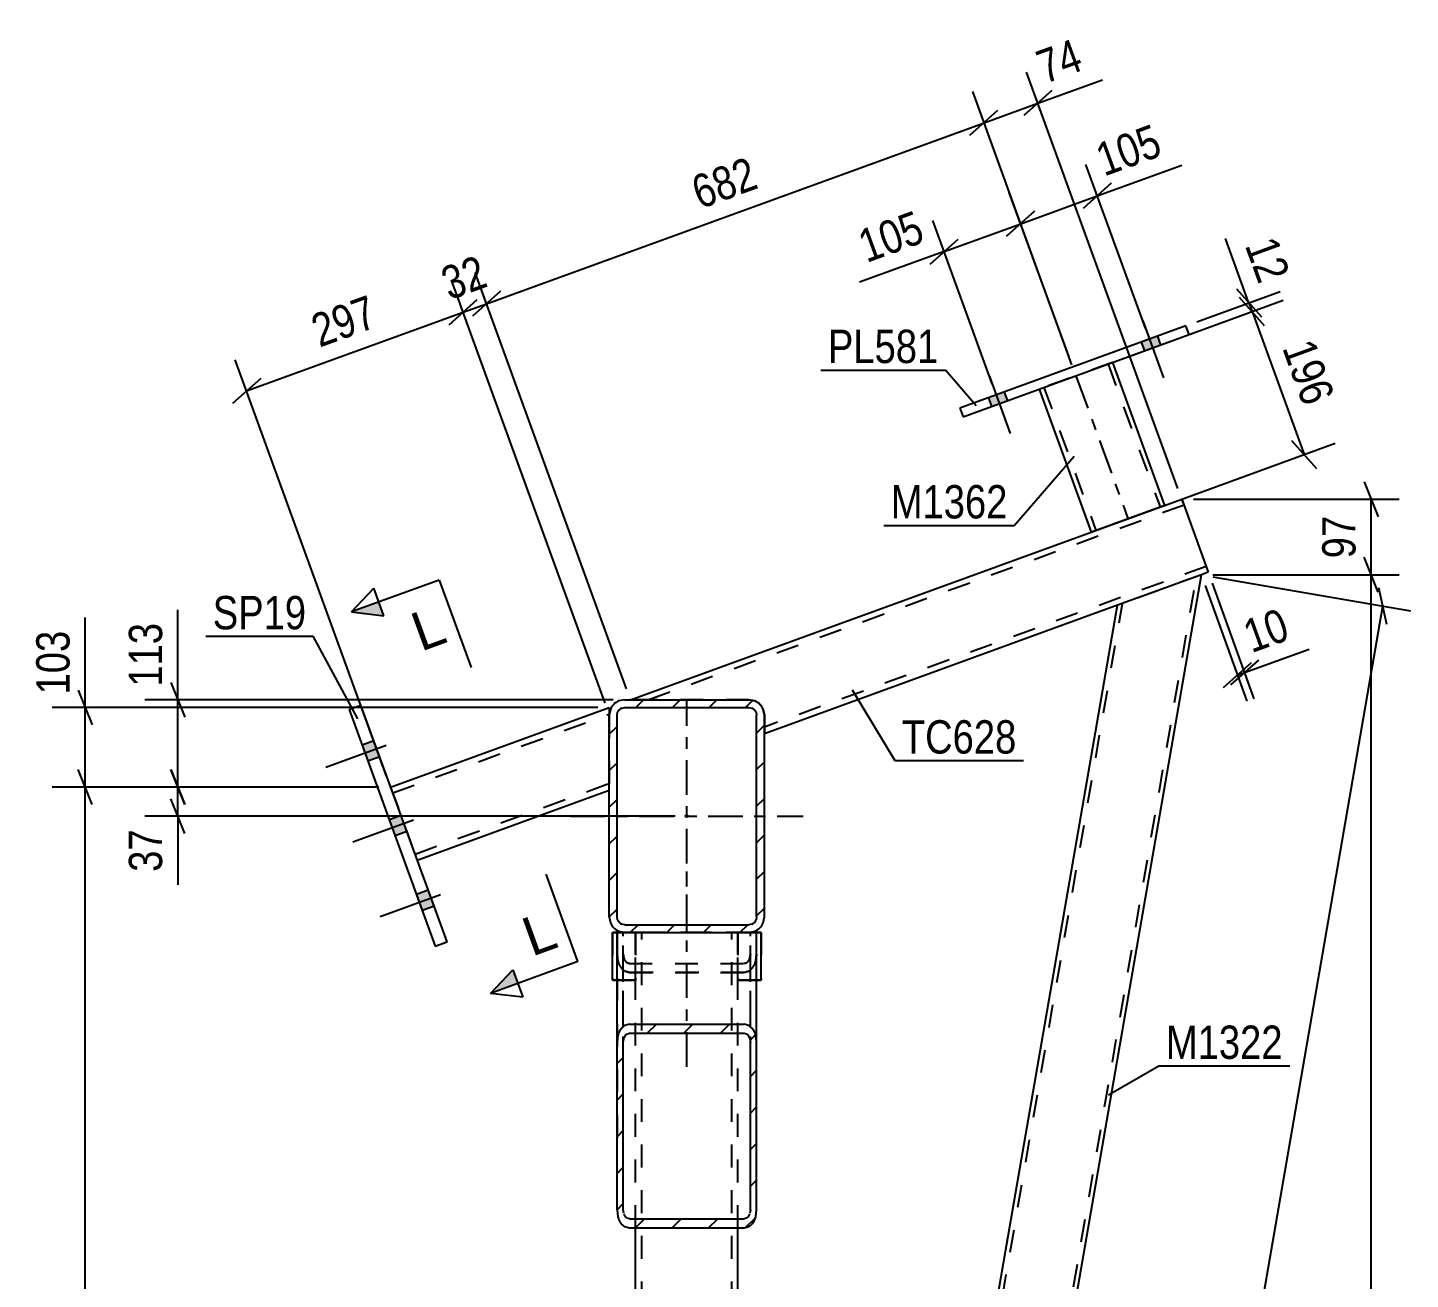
# Model space of a CAD drawing. Header units: millimetres. Extents: x -188 to 1001, y -654 to 187.
# Drawn here: x 98.2 to 217.1, y -435.8 to -328.3 of the extents above; entities that cross this region are included whole.
import ezdxf

# ---------------------------------------------------------------- set-up
doc = ezdxf.new("R2010")
doc.units = ezdxf.units.MM
doc.linetypes.add('DXK_LINE_DOT2', pattern=[3.9198, 1.9599, -1.9599])
doc.linetypes.add('DXK_LINE_DOT3', pattern=[5.9187, 2.979, -0.9799, 0.9799, -0.9799])
doc.styles.add('Arial', font='ARIAL.TTF', dxfattribs={"height": 0.2})
doc.styles.add('Arial Narrow', font='ARIALN.TTF', dxfattribs={"height": 0.2})

# ---------------------------------------------------------------- blocks, each defined once
blk = doc.blocks.new('Part-761542699-28299 - 28109')
at = {"color": 7, "linetype": 'DXK_LINE_DOT2'}
for p, q in [((191.49, -357.03), (185.22, -359.31)), ((191.11, -357.17), (195.58, -369.45)), ((191.49, -357.04), (191.49, -357.03)), ((191.49, -357.03), (191.49, -357.04)), ((185.22, -359.31), (185.22, -359.32)), ((185.22, -359.32), (185.22, -359.31)), ((185.6, -359.18), (190.07, -371.46)), ((195.55, -369.46), (195.49, -369.48)), ((195.49, -369.48), (195.55, -369.46)), ((195.55, -369.46), (195.58, -369.45)), ((195.58, -369.45), (195.55, -369.46))]:
    blk.add_line(p, q, dxfattribs=at)
at = {"color": 2, "linetype": 'Continuous'}
for p, q in [((191.49, -357.04), (195.96, -369.31)), ((189.69, -371.6), (185.22, -359.32)), ((195.96, -369.31), (189.69, -371.6))]:
    blk.add_line(p, q, dxfattribs=at)
at = {"color": 7, "linetype": 'DXK_LINE_DOT3'}
blk.add_line((188.35, -358.17), (192.82, -370.45), dxfattribs=at)
blk = doc.blocks.new('Part-761542699-28300 - 28109')
at = {"color": 2, "linetype": 'Continuous'}
for p, q in [((197.79, -353.89), (178.37, -360.96)), ((198.07, -354.64), (197.79, -353.89)), ((178.65, -361.71), (198.07, -354.64)), ((178.37, -360.96), (178.65, -361.71))]:
    blk.add_line(p, q, dxfattribs=at)
blk = doc.blocks.new('Part-761542699-28172 - 28109')
at = {"linetype": 'Continuous'}
h = blk.add_hatch(dxfattribs=at)
h.set_pattern_fill('', scale=0.7, style=0, pattern_type=0)
h.set_pattern_definition([(45, (148.9027, -429.8562), (-1.57154, 1.57154), [])])
h.paths.add_polyline_path([(148.9, -415.45), (148.9, -429.86), (148.98, -430.45), (149.22, -430.96), (149.56, -431.29), (149.97, -431.41), (159.84, -431.41), (160.24, -431.29), (160.59, -430.96), (160.82, -430.45), (160.9, -429.86), (160.9, -415.45), (160.82, -414.86), (160.59, -414.35), (160.24, -414.02), (159.84, -413.9), (149.97, -413.9), (149.56, -414.02), (149.22, -414.35), (148.98, -414.86)])
h.paths.add_polyline_path([(149.59, -414.9), (149.77, -414.73), (149.97, -414.68), (159.84, -414.68), (160.04, -414.73), (160.21, -414.9), (160.33, -415.16), (160.37, -415.45), (160.37, -429.86), (160.33, -430.15), (160.21, -430.41), (160.04, -430.58), (159.84, -430.63), (149.97, -430.63), (149.77, -430.58), (149.59, -430.41), (149.48, -430.15), (149.44, -429.86), (149.44, -415.45), (149.48, -415.16)])
at = {"color": 2, "linetype": 'Continuous'}
for p, q in [((148.9, -415.45), (148.9, -406.02)), ((148.9, -406.02), (149.57, -406.02)), ((160.24, -406.02), (160.24, -406.02)), ((160.9, -406.02), (160.24, -406.02)), ((160.9, -415.45), (160.9, -406.02)), ((149.97, -413.9), (149.56, -414.02)), ((149.77, -414.73), (149.97, -414.68)), ((149.97, -413.9), (159.84, -413.9)), ((149.97, -414.68), (159.84, -414.68)), ((160.24, -414.02), (159.84, -413.9)), ((159.84, -414.68), (160.04, -414.73)), ((148.98, -414.86), (148.9, -415.45)), ((148.9, -429.86), (148.9, -415.45)), ((149.44, -415.45), (149.48, -415.16)), ((149.44, -429.86), (149.44, -415.45)), ((160.33, -415.16), (160.37, -415.45)), ((160.37, -429.86), (160.37, -415.45)), ((160.9, -415.45), (160.82, -414.86)), ((160.9, -429.86), (160.9, -415.45)), ((148.9, -429.86), (148.98, -430.45)), ((149.48, -430.15), (149.44, -429.86)), ((160.37, -429.86), (160.33, -430.15)), ((160.82, -430.45), (160.9, -429.86)), ((149.56, -431.29), (149.97, -431.41)), ((149.97, -430.63), (149.77, -430.58)), ((149.97, -430.63), (159.84, -430.63)), ((149.97, -431.41), (159.84, -431.41)), ((160.04, -430.58), (159.84, -430.63)), ((159.84, -431.41), (160.24, -431.29))]:
    blk.add_line(p, q, dxfattribs=at)
at = {"color": 7, "linetype": 'DXK_LINE_DOT2'}
for p, q in [((149.44, -429.86), (149.44, -406.02)), ((160.24, -406.02), (149.57, -406.02)), ((160.37, -429.86), (160.37, -406.02)), ((148.98, -408.49), (148.9, -407.89)), ((149.44, -407.89), (149.48, -408.19)), ((149.77, -408.61), (149.97, -408.67)), ((149.97, -408.67), (159.84, -408.67)), ((159.84, -408.67), (160.04, -408.61)), ((160.33, -408.19), (160.37, -407.89)), ((160.9, -407.89), (160.82, -408.49)), ((149.97, -409.45), (149.56, -409.33)), ((149.97, -409.45), (159.84, -409.45)), ((160.24, -409.33), (159.84, -409.45)), ((148.9, -429.86), (148.9, -415.45)), ((160.9, -429.86), (160.9, -415.45))]:
    blk.add_line(p, q, dxfattribs=at)
for centre, radius, start, end in [((150.36, -408.16), 1.42, 193.2949, 235.5336), ((150.17, -408.03), 0.709, 193.2949, 235.5336), ((159.64, -408.03), 0.709, 304.4664, 346.7051), ((159.44, -408.16), 1.42, 304.4664, 346.7051)]:
    blk.add_arc(centre, radius, start, end, dxfattribs=at)
at = {"color": 2, "linetype": 'Continuous'}
for centre, radius, start, end in [((150.36, -415.18), 1.42, 124.4664, 166.7051), ((150.17, -415.32), 0.709, 124.4664, 166.7051), ((159.64, -415.32), 0.709, 13.2949, 55.5336), ((159.44, -415.18), 1.42, 13.2949, 55.5336), ((150.17, -429.99), 0.709, 193.2949, 235.5336), ((159.64, -429.99), 0.709, 304.4664, 346.7051), ((150.36, -430.13), 1.42, 193.2949, 235.5336), ((159.44, -430.13), 1.42, 304.4664, 346.7051)]:
    blk.add_arc(centre, radius, start, end, dxfattribs=at)
blk = doc.blocks.new('Part-761542699-28190 - 28109')
at = {"color": 2, "linetype": 'Continuous'}
for p, q in [((129.44, -393.52), (148.24, -386.68)), ((148.24, -386.68), (148.24, -387.35)), ((131.72, -399.79), (148.24, -393.78))]:
    blk.add_line(p, q, dxfattribs=at)
at = {"color": 7, "linetype": 'DXK_LINE_DOT2'}
for p, q in [((129.62, -394.02), (148.24, -387.25)), ((148.24, -387.35), (148.24, -393.78)), ((131.54, -399.28), (148.24, -393.21)), ((129.44, -393.52), (131.72, -399.79))]:
    blk.add_line(p, q, dxfattribs=at)
blk = doc.blocks.new('Part-761542699-28182 - 28109')
at = {"color": 7, "linetype": 'DXK_LINE_DOT3'}
blk.add_line((154.9, -417.56), (154.9, -398.73), dxfattribs=at)
at = {"color": 7, "linetype": 'DXK_LINE_DOT2'}
for p, q in [((160.9, -406.02), (148.9, -406.02)), ((148.9, -406.02), (148.9, -424.76)), ((149.44, -424.76), (149.44, -406.02)), ((160.37, -424.76), (160.37, -406.02)), ((160.9, -424.76), (160.9, -406.02)), ((148.9, -407.89), (148.98, -408.49)), ((149.48, -408.19), (149.44, -407.89)), ((149.97, -408.67), (149.77, -408.61)), ((149.97, -408.67), (159.84, -408.67)), ((160.04, -408.61), (159.84, -408.67)), ((160.37, -407.89), (160.33, -408.19)), ((160.82, -408.49), (160.9, -407.89)), ((149.56, -409.33), (149.97, -409.45)), ((159.84, -409.45), (149.97, -409.45)), ((159.84, -409.45), (160.24, -409.33))]:
    blk.add_line(p, q, dxfattribs=at)
for centre, radius, start, end in [((150.36, -408.16), 1.42, 193.2949, 235.5336), ((150.17, -408.03), 0.709, 193.2949, 235.5336), ((159.64, -408.03), 0.709, 304.4664, 346.7051), ((159.44, -408.16), 1.42, 304.4664, 346.7051)]:
    blk.add_arc(centre, radius, start, end, dxfattribs=at)
blk = doc.blocks.new('Part-761542699-28185 - 28109')
at = {"color": 7, "linetype": 'DXK_LINE_DOT2'}
for p, q in [((150.5, -406.02), (159.3, -406.02)), ((150.5, -431.41), (150.5, -406.02)), ((151.04, -598.68), (151.04, -406.02)), ((158.77, -598.68), (158.77, -406.02)), ((159.3, -431.41), (159.3, -406.02)), ((150.5, -598.68), (150.5, -573.28)), ((159.3, -598.68), (159.3, -573.28)), ((150.5, -598.68), (159.3, -598.68))]:
    blk.add_line(p, q, dxfattribs=at)
at = {"color": 2, "linetype": 'Continuous'}
for p, q in [((150.5, -573.28), (150.5, -431.41)), ((159.3, -573.28), (159.3, -431.41))]:
    blk.add_line(p, q, dxfattribs=at)
blk = doc.blocks.new('Part-761542699-28200 - 28109')
at = {"color": 2, "linetype": 'Continuous'}
for p, q in [((125.87, -386.84), (126.88, -386.47)), ((125.87, -386.84), (133.28, -407.2)), ((134.29, -406.83), (126.88, -386.47)), ((133.28, -407.2), (134.29, -406.83))]:
    blk.add_line(p, q, dxfattribs=at)
blk = doc.blocks.new('Part-761542699-28280 - 28109')
at = {"color": 7, "linetype": 'DXK_LINE_DOT2'}
for p, q in [((150.5, -406.01), (148.5, -406.01)), ((148.5, -406.01), (148.5, -410.12)), ((150.5, -406.01), (150.5, -410.12)), ((150.5, -410.12), (148.5, -410.12))]:
    blk.add_line(p, q, dxfattribs=at)
blk = doc.blocks.new('Part-761542699-28281 - 28109')
at = {"color": 7, "linetype": 'DXK_LINE_DOT2'}
for p, q in [((159.3, -406.01), (161.3, -406.01)), ((159.3, -406.01), (159.3, -410.12)), ((161.3, -406.01), (161.3, -410.12)), ((159.3, -410.12), (161.3, -410.12))]:
    blk.add_line(p, q, dxfattribs=at)
blk = doc.blocks.new('Part-761542699-28288 - 28109')
at = {"color": 2, "linetype": 'Continuous'}
for p, q in [((148.5, -406.01), (148.9, -406.01)), ((148.5, -410.12), (148.5, -406.01)), ((148.5, -410.12), (148.9, -410.12))]:
    blk.add_line(p, q, dxfattribs=at)
at = {"color": 7, "linetype": 'DXK_LINE_DOT2'}
for p, q in [((148.9, -406.01), (150.5, -406.01)), ((150.5, -410.12), (150.5, -406.01)), ((148.9, -410.12), (150.5, -410.12))]:
    blk.add_line(p, q, dxfattribs=at)
blk = doc.blocks.new('Part-761542699-28289 - 28109')
at = {"color": 7, "linetype": 'DXK_LINE_DOT2'}
for p, q in [((160.9, -406.01), (159.3, -406.01)), ((159.3, -410.12), (159.3, -406.01)), ((160.9, -410.12), (159.3, -410.12))]:
    blk.add_line(p, q, dxfattribs=at)
at = {"color": 2, "linetype": 'Continuous'}
for p, q in [((161.3, -406.01), (160.9, -406.01)), ((161.3, -410.12), (161.3, -406.01)), ((161.3, -410.12), (160.9, -410.12))]:
    blk.add_line(p, q, dxfattribs=at)
blk = doc.blocks.new('Part-761542699-28293 - 28109')
at = {"color": 2, "linetype": 'Continuous'}
for p, q in [((150.07, -386.02), (197.45, -368.79)), ((197.45, -368.79), (199.73, -375.06)), ((199.73, -375.06), (199.13, -375.28)), ((191.91, -377.9), (161.57, -388.93))]:
    blk.add_line(p, q, dxfattribs=at)
at = {"color": 7, "linetype": 'DXK_LINE_DOT2'}
for p, q in [((197.64, -369.29), (151.63, -386.02)), ((197.56, -369.09), (197.45, -368.79)), ((199.55, -374.56), (161.57, -388.36)), ((199.13, -375.28), (191.91, -377.9)), ((150.3, -386.02), (150.07, -386.02)), ((160.24, -386.02), (150.3, -386.02)), ((160.24, -386.02), (160.75, -386.12)), ((160.75, -386.12), (160.24, -386.02)), ((160.24, -386.02), (160.75, -386.12)), ((160.75, -386.12), (160.24, -386.02)), ((161.47, -386.84), (161.57, -387.35)), ((161.57, -387.35), (161.47, -386.84)), ((161.47, -386.84), (161.57, -387.35)), ((161.57, -387.35), (161.47, -386.84)), ((161.57, -387.35), (161.57, -388.93))]:
    blk.add_line(p, q, dxfattribs=at)
blk.add_arc((160.24, -387.35), 1.33, 22.5, 67.5, dxfattribs=at)
blk.add_arc((160.24, -387.35), 1.33, 22.5, 67.5, dxfattribs=at)
blk.add_arc((160.24, -387.35), 1.33, 22.5, 67.5, dxfattribs=at)
blk.add_arc((160.24, -387.35), 1.33, 22.5, 67.5, dxfattribs=at)
blk = doc.blocks.new('Part-761542699-28294 - 28109')
at = {"color": 7, "linetype": 'DXK_LINE_DOT2'}
for p, q in [((160.06, -598.68), (198.7, -375.43)), ((159.3, -568.67), (192.35, -377.74))]:
    blk.add_line(p, q, dxfattribs=at)
at = {"color": 2, "linetype": 'Continuous'}
for p, q in [((161.18, -594.58), (199.13, -375.27)), ((199.13, -375.27), (191.91, -377.9)), ((159.3, -566.33), (191.91, -377.9))]:
    blk.add_line(p, q, dxfattribs=at)
blk = doc.blocks.new('Part-761542699-28301 - 28109')
at = {"linetype": 'Continuous'}
h = blk.add_hatch(dxfattribs=at)
h.set_pattern_fill('', scale=0.7, style=0, pattern_type=0)
h.set_pattern_definition([(45, (148.236, -404.6817), (-1.57154, 1.57154), [])])
h.paths.add_polyline_path([(148.24, -387.35), (148.24, -404.68), (148.34, -405.19), (148.63, -405.62), (149.06, -405.91), (149.57, -406.02), (160.24, -406.02), (160.75, -405.91), (161.18, -405.62), (161.47, -405.19), (161.57, -404.68), (161.57, -387.35), (161.47, -386.84), (161.18, -386.41), (160.75, -386.12), (160.24, -386.02), (149.57, -386.02), (149.06, -386.12), (148.63, -386.41), (148.34, -386.84)])
h.paths.add_polyline_path([(149.1, -386.88), (149.31, -386.73), (149.57, -386.68), (160.24, -386.68), (160.49, -386.73), (160.71, -386.88), (160.85, -387.09), (160.9, -387.35), (160.9, -404.68), (160.85, -404.94), (160.71, -405.15), (160.49, -405.3), (160.24, -405.35), (149.57, -405.35), (149.31, -405.3), (149.1, -405.15), (148.95, -404.94), (148.9, -404.68), (148.9, -387.35), (148.95, -387.09)])
blk.add_hatch(color=246, dxfattribs=at).paths.add_polyline_path([(154.9, -396.12, -1), (154.9, -395.92, -1)])
at = {"color": 2, "linetype": 'Continuous'}
for p, q in [((149.57, -386.02), (149.06, -386.12)), ((149.57, -386.02), (160.24, -386.02)), ((160.75, -386.12), (160.24, -386.02)), ((148.34, -386.84), (148.24, -387.35)), ((148.24, -404.68), (148.24, -387.35)), ((148.9, -387.35), (148.95, -387.09)), ((148.9, -404.68), (148.9, -387.35)), ((149.31, -386.73), (149.57, -386.68)), ((149.57, -386.68), (160.24, -386.68)), ((160.24, -386.68), (160.49, -386.73)), ((160.85, -387.09), (160.9, -387.35)), ((160.9, -404.68), (160.9, -387.35)), ((161.57, -387.35), (161.47, -386.84)), ((161.57, -404.68), (161.57, -387.35)), ((148.24, -404.68), (148.34, -405.19)), ((148.95, -404.94), (148.9, -404.68)), ((149.57, -405.35), (149.31, -405.3)), ((160.49, -405.3), (160.24, -405.35)), ((160.9, -404.68), (160.85, -404.94)), ((161.47, -405.19), (161.57, -404.68)), ((149.06, -405.91), (149.57, -406.02)), ((149.57, -405.35), (160.24, -405.35)), ((149.57, -406.02), (160.24, -406.02)), ((160.24, -406.02), (160.75, -405.91))]:
    blk.add_line(p, q, dxfattribs=at)
at = {"color": 7, "linetype": 'DXK_LINE_DOT3'}
for p, q in [((154.9, -406.02), (154.9, -386.02)), ((144.9, -396.02), (164.9, -396.02))]:
    blk.add_line(p, q, dxfattribs=at)
at = {"color": 246, "linetype": 'DXK_LINE_DOT2'}
blk.add_line((154.9, -396.02), (154.9, -396.02), dxfattribs=at)
at = {"color": 246, "linetype": 'Continuous'}
blk.add_circle((154.9, -396.02), 0.1, dxfattribs=at)
at = {"color": 2, "linetype": 'Continuous'}
for centre, radius, start, end in [((149.57, -387.35), 1.33, 112.5, 157.5), ((160.24, -387.35), 1.33, 22.5, 67.5), ((149.57, -387.35), 0.667, 112.5, 157.5), ((160.24, -387.35), 0.667, 22.5, 67.5), ((149.57, -404.68), 1.33, 202.5, 247.5), ((149.57, -404.68), 0.667, 202.5, 247.5), ((160.24, -404.68), 0.667, 292.5, 337.5), ((160.24, -404.68), 1.33, 292.5, 337.5)]:
    blk.add_arc(centre, radius, start, end, dxfattribs=at)
blk = doc.blocks.new('Bolt-761542699-28311 - 28109')
at = {"linetype": 'Continuous'}
for points in [[(128.5, -390.92), (127.99, -389.54), (126.99, -389.91), (127.49, -391.29)], [(128.5, -390.92), (127.99, -389.54), (126.99, -389.91), (127.49, -391.29)], [(128.5, -390.92), (127.99, -389.54), (126.99, -389.91), (127.49, -391.29)], [(130.83, -397.34), (130.33, -395.96), (129.33, -396.33), (129.83, -397.71)], [(130.83, -397.34), (130.33, -395.96), (129.33, -396.33), (129.83, -397.71)], [(133.17, -403.76), (132.67, -402.39), (131.67, -402.75), (132.17, -404.13)], [(133.17, -403.76), (132.67, -402.39), (131.67, -402.75), (132.17, -404.13)], [(133.17, -403.76), (132.67, -402.39), (131.67, -402.75), (132.17, -404.13)]]:
    blk.add_hatch(color=1, dxfattribs=at).paths.add_polyline_path(points)
at = {"color": 1, "linetype": 'Continuous'}
for p, q in [((127.99, -389.54), (126.99, -389.91)), ((127.99, -389.54), (126.99, -389.91)), ((127.99, -389.54), (126.99, -389.91)), ((129.06, -389.94), (123.86, -391.83)), ((129.06, -389.94), (123.86, -391.83)), ((129.06, -389.94), (123.86, -391.83)), ((128.5, -390.92), (127.49, -391.29)), ((128.5, -390.92), (127.49, -391.29)), ((128.5, -390.92), (127.49, -391.29)), ((131.4, -396.36), (126.2, -398.25)), ((131.4, -396.36), (126.2, -398.25)), ((130.33, -395.96), (129.33, -396.33)), ((130.33, -395.96), (129.33, -396.33)), ((130.83, -397.34), (129.83, -397.71)), ((130.83, -397.34), (129.83, -397.71)), ((133.73, -402.78), (128.53, -404.67)), ((133.73, -402.78), (128.53, -404.67)), ((133.73, -402.78), (128.53, -404.67)), ((132.67, -402.39), (131.67, -402.75)), ((132.67, -402.39), (131.67, -402.75)), ((132.67, -402.39), (131.67, -402.75)), ((133.17, -403.76), (132.17, -404.13)), ((133.17, -403.76), (132.17, -404.13)), ((133.17, -403.76), (132.17, -404.13))]:
    blk.add_line(p, q, dxfattribs=at)
blk = doc.blocks.new('Bolt-761542699-28324 - 28109')
at = {"linetype": 'Continuous'}
for points in [[(195.35, -354.78), (193.97, -355.28), (194.24, -356.03), (195.62, -355.53)], [(182.19, -359.57), (180.82, -360.07), (181.09, -360.82), (182.47, -360.32)]]:
    blk.add_hatch(color=1, dxfattribs=at).paths.add_polyline_path(points)
at = {"color": 1, "linetype": 'Continuous'}
for p, q in [((194.09, -353.46), (195.87, -358.35)), ((193.97, -355.28), (194.24, -356.03)), ((195.35, -354.78), (195.62, -355.53)), ((180.93, -358.25), (182.71, -363.14)), ((180.82, -360.07), (181.09, -360.82)), ((182.19, -359.57), (182.47, -360.32))]:
    blk.add_line(p, q, dxfattribs=at)
blk = doc.blocks.new('Bolt-761542699-28325 - 28109')
at = {"linetype": 'Continuous'}
for points in [[(195.35, -354.78), (193.97, -355.28), (194.24, -356.03), (195.62, -355.53)], [(182.19, -359.57), (180.82, -360.07), (181.09, -360.82), (182.47, -360.32)]]:
    blk.add_hatch(color=1, dxfattribs=at).paths.add_polyline_path(points)
at = {"color": 1, "linetype": 'Continuous'}
for p, q in [((194.09, -353.46), (195.87, -358.35)), ((193.97, -355.28), (194.24, -356.03)), ((195.35, -354.78), (195.62, -355.53)), ((180.93, -358.25), (182.71, -363.14)), ((180.82, -360.07), (181.09, -360.82)), ((182.19, -359.57), (182.47, -360.32))]:
    blk.add_line(p, q, dxfattribs=at)
blk = doc.blocks.new('StraightDimension-761542699-32489 - 28109')
at = {"color": 7, "linetype": 'Continuous'}
for p, q in [((110.55, -392.02), (111.75, -395.02)), ((128.44, -393.52), (108.3, -393.52)), ((111.75, -397.52), (110.55, -394.52)), ((111.15, -396.02), (111.15, -393.52)), ((153.9, -396.02), (108.3, -396.02)), ((111.15, -396.02), (111.15, -401.92)), ((111.15, -396.02), (111.15, -401.92))]:
    blk.add_line(p, q, dxfattribs=at)
at = {"color": 0}
blk.add_wipeout([(110.4, -396.54), (106.2, -396.54), (106.2, -401.4), (110.4, -401.4)], dxfattribs=at)
at = {"color": 3, "style": 'Arial Narrow'}
blk.add_text('37', height=2.863, rotation=90.0002, dxfattribs=at).set_placement((109.8, -400.8))
blk = doc.blocks.new('StraightDimension-761542699-33533 - 28109')
at = {"color": 7, "linetype": 'Continuous'}
for p, q in [((213.13, -367.29), (214.33, -370.29)), ((198.45, -368.79), (216.13, -368.79)), ((213.73, -375.27), (213.73, -368.79)), ((214.33, -376.77), (213.13, -373.77)), ((200.13, -375.27), (216.13, -375.27))]:
    blk.add_line(p, q, dxfattribs=at)
at = {"color": 0}
blk.add_wipeout([(212.98, -369.61), (208.78, -369.61), (208.78, -374.46), (212.98, -374.46)], dxfattribs=at)
at = {"color": 3, "style": 'Arial Narrow'}
blk.add_text('97', height=2.863, rotation=90.0002, dxfattribs=at).set_placement((212.38, -373.86))
blk = doc.blocks.new('StraightDimension-761542699-35578 - 28109')
at = {"color": 7, "linetype": 'Continuous'}
for p, q in [((197.11, -367.85), (184.1, -332.07)), ((188.01, -357.23), (179.48, -333.75)), ((186.28, -333.67), (183.87, -335.82)), ((180.45, -336.43), (185.08, -334.75)), ((179.24, -337.51), (181.65, -335.35))]:
    blk.add_line(p, q, dxfattribs=at)
at = {"color": 0}
blk.add_wipeout([(189.88, -332.2), (188.44, -328.26), (183.88, -329.92), (185.31, -333.86)], dxfattribs=at)
at = {"color": 7, "linetype": 'Continuous'}
blk.add_line((185.08, -334.75), (190.63, -332.73), dxfattribs=at)
blk.add_line((185.08, -334.75), (190.63, -332.73), dxfattribs=at)
at = {"color": 3, "style": 'Arial Narrow'}
blk.add_text('74', height=2.863, rotation=19.979, dxfattribs=at).set_placement((185.67, -333.1))
blk = doc.blocks.new('StraightDimension-761542699-32488 - 28109')
at = {"color": 7, "linetype": 'Continuous'}
for p, q in [((111.15, -386.02), (111.15, -378.28)), ((111.15, -386.02), (111.15, -378.28)), ((110.55, -384.52), (111.75, -387.52)), ((148.57, -386.02), (108.3, -386.02)), ((111.15, -393.52), (111.15, -386.02)), ((111.75, -395.02), (110.55, -392.02)), ((128.44, -393.52), (108.3, -393.52))]:
    blk.add_line(p, q, dxfattribs=at)
at = {"color": 0}
blk.add_wipeout([(110.4, -378.81), (106.2, -378.81), (106.2, -385.49), (110.4, -385.49)], dxfattribs=at)
at = {"color": 3, "style": 'Arial Narrow'}
blk.add_text('113', height=2.863, rotation=90.0002, dxfattribs=at).set_placement((109.8, -384.89))
blk = doc.blocks.new('StraightDimension-761542699-32736 - 28109')
at = {"color": 7, "linetype": 'Continuous'}
for p, q in [((194.32, -354.09), (189.2, -340.03)), ((191.38, -341.63), (188.97, -343.79)), ((187.74, -356.49), (182.62, -342.43)), ((183.6, -345.11), (190.18, -342.71)), ((182.39, -346.18), (184.8, -344.03))]:
    blk.add_line(p, q, dxfattribs=at)
at = {"color": 0}
blk.add_wipeout([(196.69, -339.54), (195.26, -335.59), (188.98, -337.88), (190.41, -341.83)], dxfattribs=at)
at = {"color": 7, "linetype": 'Continuous'}
blk.add_line((190.18, -342.71), (197.44, -340.07), dxfattribs=at)
blk.add_line((190.18, -342.71), (197.44, -340.07), dxfattribs=at)
at = {"color": 3, "style": 'Arial Narrow'}
blk.add_text('105', height=2.863, rotation=20.002, dxfattribs=at).set_placement((190.77, -341.06))
blk = doc.blocks.new('StraightDimension-761542699-35580 - 28109')
at = {"color": 7, "linetype": 'Continuous'}
for p, q in [((149.72, -385.08), (136.72, -349.3)), ((147.89, -386.31), (134.7, -350.03)), ((134.47, -353.79), (136.88, -351.63)), ((138.89, -350.9), (136.48, -353.05)), ((135.68, -352.71), (137.69, -351.98))]:
    blk.add_line(p, q, dxfattribs=at)
at = {"color": 0}
blk.add_wipeout([(138.71, -350.81), (137.27, -346.86), (132.71, -348.52), (134.15, -352.47)], dxfattribs=at)
at = {"color": 3, "style": 'Arial Narrow'}
blk.add_text('32', height=2.863, rotation=19.979, dxfattribs=at).set_placement((134.5, -351.7))
blk = doc.blocks.new('StraightDimension-761542699-33392 - 28109')
at = {"color": 7, "linetype": 'Continuous'}
for p, q in [((103.19, -386.68), (103.19, -378.95)), ((103.19, -386.68), (103.19, -378.95)), ((102.59, -385.18), (103.79, -388.18)), ((147.24, -386.68), (100.34, -386.68)), ((103.19, -393.52), (103.19, -386.68)), ((103.79, -395.02), (102.59, -392.02)), ((128.44, -393.52), (100.34, -393.52))]:
    blk.add_line(p, q, dxfattribs=at)
at = {"color": 0}
blk.add_wipeout([(102.44, -379.47), (98.24, -379.47), (98.24, -386.16), (102.44, -386.16)], dxfattribs=at)
at = {"color": 3, "style": 'Arial Narrow'}
blk.add_text('103', height=2.863, rotation=90.0002, dxfattribs=at).set_placement((101.84, -385.56))
blk = doc.blocks.new('StraightDimension-761542699-32564 - 28109')
at = {"color": 7, "linetype": 'Continuous'}
for p, q in [((199.47, -376.21), (203.05, -386.14)), ((200.07, -376), (203.65, -385.93)), ((204.04, -382.6), (201.63, -384.74)), ((201.03, -384.96), (203.45, -382.81)), ((202.24, -383.89), (202.84, -383.67))]:
    blk.add_line(p, q, dxfattribs=at)
at = {"color": 0}
blk.add_wipeout([(207.64, -381.14), (206.22, -377.19), (201.65, -378.83), (203.08, -382.79)], dxfattribs=at)
at = {"color": 7, "linetype": 'Continuous'}
blk.add_line((202.84, -383.67), (208.39, -381.67), dxfattribs=at)
blk.add_line((202.84, -383.67), (208.39, -381.67), dxfattribs=at)
at = {"color": 3, "style": 'Arial Narrow'}
blk.add_text('10', height=2.863, rotation=19.8301, dxfattribs=at).set_placement((203.44, -382.02))
blk = doc.blocks.new('StraightDimension-761542699-32683 - 28109')
at = {"color": 7, "linetype": 'Continuous'}
for p, q in [((192.43, -356.69), (206.17, -351.69)), ((204.57, -353.87), (202.42, -351.46)), ((203.49, -352.66), (207.96, -364.95)), ((196.9, -368.97), (210.64, -363.97)), ((206.89, -363.74), (209.04, -366.15))]:
    blk.add_line(p, q, dxfattribs=at)
at = {"color": 0}
blk.add_wipeout([(207.58, -361.69), (211.52, -360.25), (209.24, -353.97), (205.29, -355.41)], dxfattribs=at)
at = {"color": 3, "style": 'Arial Narrow'}
blk.add_text('196', height=2.863, rotation=-69.9983, dxfattribs=at).set_placement((206.06, -355.77))
blk = doc.blocks.new('StraightDimension-761542699-32684 - 28109')
at = {"color": 7, "linetype": 'Continuous'}
for p, q in [((192.43, -356.69), (206.17, -351.69)), ((198.73, -353.55), (205.9, -350.94)), ((202.14, -350.71), (204.3, -353.12)), ((204.57, -353.87), (202.42, -351.46)), ((203.22, -351.92), (203.49, -352.66))]:
    blk.add_line(p, q, dxfattribs=at)
at = {"color": 0}
blk.add_wipeout([(203.75, -351.17), (207.69, -349.73), (206.03, -345.17), (202.08, -346.6)], dxfattribs=at)
at = {"color": 7, "linetype": 'Continuous'}
blk.add_line((203.22, -351.92), (201.2, -346.37), dxfattribs=at)
blk.add_line((203.22, -351.92), (201.2, -346.37), dxfattribs=at)
at = {"color": 3, "style": 'Arial Narrow'}
blk.add_text('12', height=2.863, rotation=-69.9983, dxfattribs=at).set_placement((202.85, -346.96))
blk = doc.blocks.new('StraightDimension-761542699-32737 - 28109')
at = {"color": 7, "linetype": 'Continuous'}
for p, q in [((187.74, -356.49), (182.62, -342.43)), ((184.8, -344.03), (182.39, -346.18)), ((181.16, -358.88), (176.05, -344.82)), ((177.02, -347.5), (183.6, -345.11)), ((175.82, -348.58), (178.22, -346.42))]:
    blk.add_line(p, q, dxfattribs=at)
at = {"color": 0}
blk.add_wipeout([(176.27, -346.97), (174.83, -343.03), (168.55, -345.31), (169.99, -349.26)], dxfattribs=at)
at = {"color": 7, "linetype": 'Continuous'}
blk.add_line((177.02, -347.5), (169.75, -350.14), dxfattribs=at)
blk.add_line((177.02, -347.5), (169.75, -350.14), dxfattribs=at)
at = {"color": 3, "style": 'Arial Narrow'}
blk.add_text('105', height=2.863, rotation=20.002, dxfattribs=at).set_placement((170.35, -348.49))
blk = doc.blocks.new('StraightDimension-761542699-32782 - 28109')
at = {"color": 7, "linetype": 'Continuous'}
for p, q in [((200.12, -375.44), (217.1, -378.38)), ((215.07, -379.55), (214.4, -376.39)), ((176.07, -601.38), (214.73, -377.97))]:
    blk.add_line(p, q, dxfattribs=at)
blk = doc.blocks.new('StraightDimension-761542699-33393 - 28109')
at = {"color": 7, "linetype": 'Continuous'}
for p, q in [((103.79, -395.02), (102.59, -392.02)), ((128.44, -393.52), (100.34, -393.52)), ((103.19, -608.77), (103.19, -393.52))]:
    blk.add_line(p, q, dxfattribs=at)
blk = doc.blocks.new('StraightDimension-761542699-33534 - 28109')
at = {"color": 7, "linetype": 'Continuous'}
for p, q in [((214.33, -376.77), (213.13, -373.77)), ((200.13, -375.27), (216.13, -375.27)), ((213.73, -598.68), (213.73, -375.27))]:
    blk.add_line(p, q, dxfattribs=at)
blk = doc.blocks.new('StraightDimension-761542699-35579 - 28109')
at = {"color": 7, "linetype": 'Continuous'}
for p, q in [((188.01, -357.23), (179.48, -333.75)), ((179.24, -337.51), (181.65, -335.35)), ((137.69, -351.98), (180.45, -336.43)), ((149.72, -385.08), (136.72, -349.3)), ((138.89, -350.9), (136.48, -353.05))]:
    blk.add_line(p, q, dxfattribs=at)
at = {"color": 0}
blk.add_wipeout([(161.95, -342.36), (160.52, -338.41), (154.24, -340.69), (155.67, -344.64)], dxfattribs=at)
at = {"color": 3, "style": 'Arial Narrow'}
blk.add_text('682', height=2.863, rotation=19.979, dxfattribs=at).set_placement((156.03, -343.87))
blk = doc.blocks.new('StraightDimension-761542699-35581 - 28109')
at = {"color": 7, "linetype": 'Continuous'}
for p, q in [((147.89, -386.31), (134.7, -350.03)), ((134.47, -353.79), (136.88, -351.63)), ((117.06, -359.48), (135.68, -352.71)), ((129.1, -392.58), (116.09, -356.8)), ((118.27, -358.4), (115.86, -360.55))]:
    blk.add_line(p, q, dxfattribs=at)
at = {"color": 0}
blk.add_wipeout([(129.26, -354.25), (127.82, -350.3), (121.54, -352.58), (122.97, -356.53)], dxfattribs=at)
at = {"color": 3, "style": 'Arial Narrow'}
blk.add_text('297', height=2.863, rotation=19.979, dxfattribs=at).set_placement((123.33, -355.76))
blk = doc.blocks.new('Mark-761542699-32271 - 28109')
at = {"color": 30, "linetype": 'Continuous'}
for p in [(113.55, -380.56), (126.62, -387.66)]:
    blk.add_line(p, (122.79, -380.56), dxfattribs=at)
at = {"color": 0}
blk.add_wipeout([(122.19, -379.96), (122.19, -376.96), (114.15, -376.96), (114.15, -379.96)], dxfattribs=at)
blk.add_wipeout([(122.19, -379.96), (122.19, -376.96), (114.15, -376.96), (114.15, -379.96)], dxfattribs=at)
at = {"color": 3, "style": 'Arial Narrow'}
blk.add_text('SP19', height=2.863, dxfattribs=at).set_placement((114.15, -379.96))
blk = doc.blocks.new('Mark-761542699-32280 - 28109')
at = {"color": 30, "linetype": 'Continuous'}
for p, q in [((169.12, -385.17), (172.78, -391.24)), ((172.78, -391.24), (183.84, -391.24))]:
    blk.add_line(p, q, dxfattribs=at)
at = {"color": 0}
blk.add_wipeout([(183.24, -390.64), (183.24, -387.64), (173.38, -387.64), (173.38, -390.64)], dxfattribs=at)
blk.add_wipeout([(183.24, -390.64), (183.24, -387.64), (173.38, -387.64), (173.38, -390.64)], dxfattribs=at)
at = {"color": 3, "style": 'Arial Narrow'}
blk.add_text('TC628', height=2.863, dxfattribs=at).set_placement((173.38, -390.64))
blk = doc.blocks.new('Mark-761542699-32283 - 28109')
at = {"color": 30, "linetype": 'Continuous'}
for p, q in [((191.15, -419.98), (195.48, -417.48)), ((195.48, -417.48), (206.73, -417.48))]:
    blk.add_line(p, q, dxfattribs=at)
at = {"color": 0}
blk.add_wipeout([(206.13, -416.88), (206.13, -413.88), (196.08, -413.88), (196.08, -416.88)], dxfattribs=at)
blk.add_wipeout([(206.13, -416.88), (206.13, -413.88), (196.08, -413.88), (196.08, -416.88)], dxfattribs=at)
at = {"color": 3, "style": 'Arial Narrow'}
blk.add_text('M1322', height=2.863, dxfattribs=at).set_placement((196.08, -416.88))
blk = doc.blocks.new('Mark-761542699-32286 - 28109')
at = {"color": 30, "linetype": 'Continuous'}
for p in [(188.19, -365.12), (171.83, -371.03)]:
    blk.add_line(p, (183.08, -371.03), dxfattribs=at)
at = {"color": 0}
blk.add_wipeout([(182.48, -370.43), (182.48, -367.43), (172.43, -367.43), (172.43, -370.43)], dxfattribs=at)
blk.add_wipeout([(182.48, -370.43), (182.48, -367.43), (172.43, -367.43), (172.43, -370.43)], dxfattribs=at)
at = {"color": 3, "style": 'Arial Narrow'}
blk.add_text('M1362', height=2.863, dxfattribs=at).set_placement((172.43, -370.43))
blk = doc.blocks.new('Mark-761542699-32289 - 28109')
at = {"color": 30, "linetype": 'Continuous'}
for p in [(166.43, -357.68), (179.77, -360.76)]:
    blk.add_line(p, (177.13, -357.68), dxfattribs=at)
at = {"color": 0}
blk.add_wipeout([(176.53, -357.08), (176.53, -354.08), (167.03, -354.08), (167.03, -357.08)], dxfattribs=at)
blk.add_wipeout([(176.53, -357.08), (176.53, -354.08), (167.03, -354.08), (167.03, -357.08)], dxfattribs=at)
at = {"color": 3, "style": 'Arial Narrow'}
blk.add_text('PL581', height=2.863, dxfattribs=at).set_placement((167.03, -357.08))
blk = doc.blocks.new('SectionMark-761542699-34350 - 28109')
at = {"linetype": 'Continuous'}
for points in [[(128.44, -377.62), (128.87, -378.79), (126.09, -378.47)], [(139.95, -409.23), (140.38, -410.4), (138.03, -411.26)]]:
    blk.add_hatch(color=6, dxfattribs=at).paths.add_polyline_path(points)
at = {"color": 6, "linetype": 'Continuous'}
for p, q in [((126.09, -378.47), (128.01, -376.44)), ((128.87, -378.79), (128.01, -376.44)), ((126.09, -378.47), (128.87, -378.79)), ((138.03, -411.26), (139.95, -409.23)), ((139.95, -409.23), (140.8, -411.58)), ((140.8, -411.58), (138.03, -411.26))]:
    blk.add_line(p, q, dxfattribs=at)
at = {"color": 0, "linetype": 'Continuous'}
for points in [[(134.47, -381.01), (133.27, -377.72), (130.83, -378.61), (132.03, -381.9)], [(144.01, -407.22), (142.81, -403.93), (140.37, -404.82), (141.57, -408.11)]]:
    blk.add_wipeout(points, dxfattribs=at)
at = {"color": 6, "linetype": 'Continuous'}
for p, q in [((133.61, -375.73), (126.09, -378.47)), ((133.61, -375.73), (136.35, -383.25)), ((145.54, -408.52), (142.81, -401.01)), ((145.54, -408.52), (138.03, -411.26))]:
    blk.add_line(p, q, dxfattribs=at)
at = {"color": 3, "linetype": 'Continuous', "style": 'Arial'}
for p in [(132.03, -381.9), (141.57, -408.11)]:
    blk.add_text('L', height=3.34, rotation=20.002, dxfattribs=at).set_placement(p)

msp = doc.modelspace()

# ---------------------------------------------------------------- block references
for name in ['Part-761542699-28300 - 28109', 'Bolt-761542699-28324 - 28109', 'Bolt-761542699-28325 - 28109', 'Part-761542699-28299 - 28109', 'Part-761542699-28293 - 28109', 'Part-761542699-28294 - 28109', 'Part-761542699-28301 - 28109', 'Part-761542699-28200 - 28109', 'Part-761542699-28190 - 28109', 'Bolt-761542699-28311 - 28109', 'Part-761542699-28182 - 28109', 'Part-761542699-28280 - 28109', 'Part-761542699-28288 - 28109', 'Part-761542699-28172 - 28109', 'Part-761542699-28185 - 28109', 'Part-761542699-28281 - 28109', 'Part-761542699-28289 - 28109']:
    msp.add_blockref(name, (0, 0))

# ---------------------------------------------------------------- next in the draw order: block references
for name in ['StraightDimension-761542699-35578 - 28109', 'StraightDimension-761542699-33533 - 28109', 'StraightDimension-761542699-32489 - 28109']:
    msp.add_blockref(name, (0, 0))

# ---------------------------------------------------------------- next in the draw order: block references
for name in ['StraightDimension-761542699-32736 - 28109', 'StraightDimension-761542699-32564 - 28109', 'StraightDimension-761542699-32488 - 28109']:
    msp.add_blockref(name, (0, 0))

# ---------------------------------------------------------------- next in the draw order: block references
for name in ['StraightDimension-761542699-32737 - 28109', 'StraightDimension-761542699-35580 - 28109', 'StraightDimension-761542699-32683 - 28109', 'StraightDimension-761542699-32782 - 28109']:
    msp.add_blockref(name, (0, 0))

# ---------------------------------------------------------------- next in the draw order: block references
for name in ['StraightDimension-761542699-32684 - 28109', 'StraightDimension-761542699-33534 - 28109', 'StraightDimension-761542699-33392 - 28109']:
    msp.add_blockref(name, (0, 0))

# ---------------------------------------------------------------- next in the draw order: block references
for name in ['StraightDimension-761542699-35579 - 28109', 'StraightDimension-761542699-33393 - 28109', 'Mark-761542699-32283 - 28109']:
    msp.add_blockref(name, (0, 0))

# ---------------------------------------------------------------- next in the draw order: block references
for name in ['StraightDimension-761542699-35581 - 28109', 'Mark-761542699-32289 - 28109', 'Mark-761542699-32286 - 28109', 'Mark-761542699-32280 - 28109']:
    msp.add_blockref(name, (0, 0))

# ---------------------------------------------------------------- next in the draw order: block references
msp.add_blockref('Mark-761542699-32271 - 28109', (0, 0))

# ---------------------------------------------------------------- next in the draw order: block references
msp.add_blockref('SectionMark-761542699-34350 - 28109', (0, 0))

doc.saveas('drawing.dxf')
